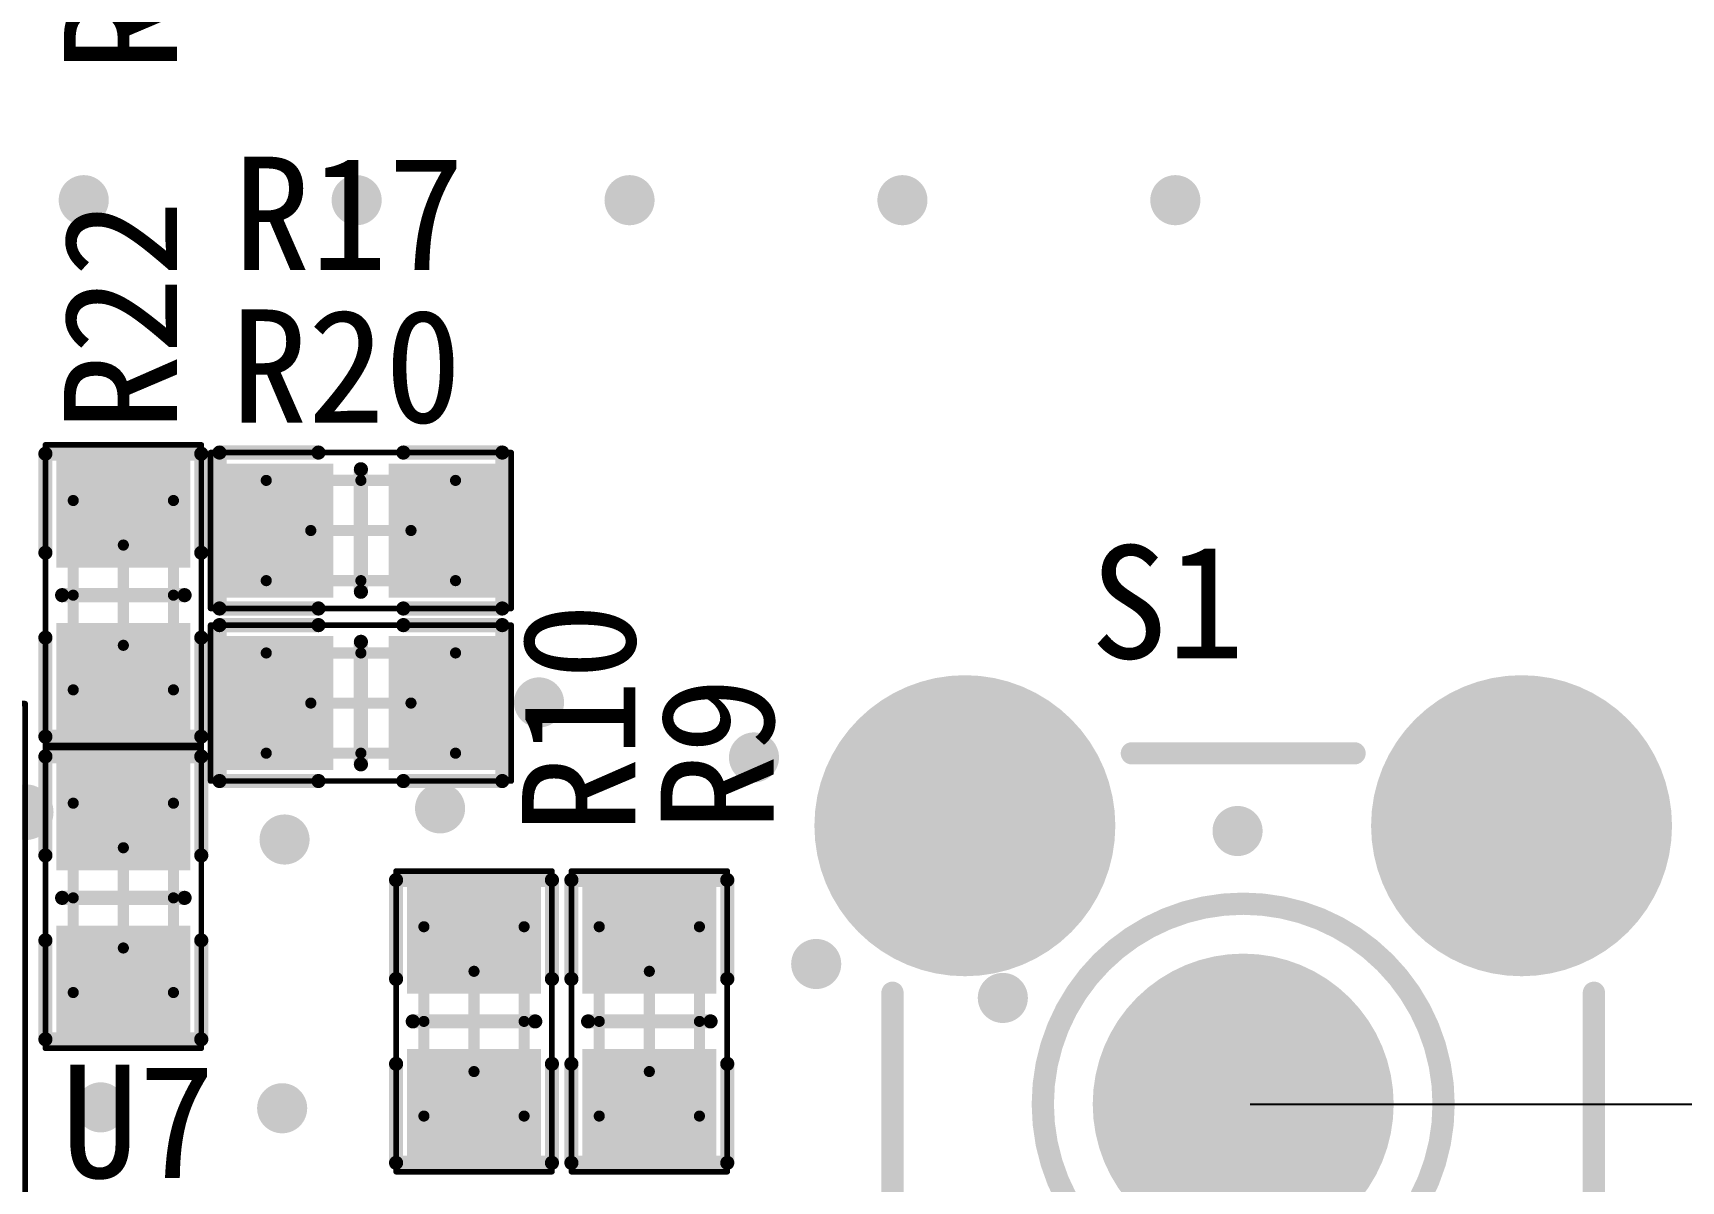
# Model space of a CAD drawing. Extents: x 75 to 173, y 40 to 188.
# Drawn here: x 144.96 to 159.76, y 60.97 to 71.28 of the extents above; entities that cross this region are included whole.
import ezdxf

# ---------------------------------------------------------------- set-up
doc = ezdxf.new("R2010")
doc.units = 0
doc.header["$MEASUREMENT"] = 0
doc.layers.get('0').update_dxf_attribs({"linetype": 'CONTINUOUS'})
doc.layers.get('Defpoints').update_dxf_attribs({"linetype": 'CONTINUOUS'})
for name, color, linetype in [('BOTTOMSOLDER', 6, 'CONTINUOUS'), ('DRILLDRAWING', 1, 'CONTINUOUS'), ('MECHANICAL13', 56, 'CONTINUOUS'), ('MECHANICAL15', 56, 'CONTINUOUS'), ('MULTILAYER', 9, 'CONTINUOUS'), ('TOPOVERLAY', 2, 'CONTINUOUS'), ('TOPPASTE', 8, 'CONTINUOUS'), ('TOPSOLDER', 216, 'CONTINUOUS')]:
    doc.layers.add(name, color=color, linetype=linetype)
doc.dimstyles.get("Standard").update_dxf_attribs({"dimtxt": 0.18, "dimasz": 0.18, "dimexe": 0.18, "dimexo": 0.0625, "dimgap": 0.09, "dimtad": 0, "dimtih": 1, "dimtoh": 1, "dimdec": 4, "dimzin": 0, "dimdsep": 46, "dimtxsty": 'STANDARD', "dimcen": 0.09, "dimadec": 0, "dimazin": 0, "dimtfac": 1, "dimtdec": 4, "dimtofl": 0, "dimtmove": 0, "dimatfit": 0, "dimfxl": 1, "dimtolj": 1, "dimtzin": 0, "dimarcsym": 0})

# ---------------------------------------------------------------- blocks, each defined once
blk = doc.blocks.new('R0603_26')
at = {"layer": 'MECHANICAL13', "const_width": 0.1}
for points in [[(-0.850001, 0.449999), (0.849998, 0.449999)], [(-0.850001, 0.449999), (-0.850001, -0.450002)], [(0.849998, 0.449999), (0.849998, -0.450002)], [(-0.850001, -0.450002), (0.849998, -0.450002)]]:
    blk.add_lwpolyline(points, dxfattribs=at)
at = {"layer": 'MECHANICAL13', "const_width": 0.05}
for points in [[(-0.875, 0.449999, 1), (-0.825002, 0.449999, 1)], [(-0.875, 0.449999, 1), (-0.825002, 0.449999, 1)], [(0.825, 0.449999, 1), (0.874997, 0.449999, 1)], [(0.825, 0.449999, 1), (0.874997, 0.449999, 1)], [(-0.875, -0.450002, 1), (-0.825002, -0.450002, 1)], [(-0.875, -0.450002, 1), (-0.825002, -0.450002, 1)], [(0.825, -0.450002, 1), (0.874997, -0.450002, 1)], [(0.825, -0.450002, 1), (0.874997, -0.450002, 1)]]:
    blk.add_lwpolyline(points, format="xyb", close=True, dxfattribs=at)
at = {"layer": 'MECHANICAL15'}
for points, const_width in [([(-1.35, 0.700001), (-1.35, -0.700001)], 0.05), ([(-1.35, 0.700001), (1.35, 0.700001)], 0.05), ([(1.35, 0.700001), (1.35, -0.700001)], 0.05), ([(0, 0.449999), (0, -0.450002)], 0.1), ([(-0.450002, 0), (0.449999, 0)], 0.1), ([(-1.35, -0.700001), (1.35, -0.700001)], 0.05)]:
    blk.add_lwpolyline(points, dxfattribs=dict(at, const_width=const_width))
for points, const_width in [([(-1.362499, 0.700001, 1), (-1.3375, 0.700001, 1)], 0.024999), ([(-1.362499, 0.700001, 1), (-1.3375, 0.700001, 1)], 0.024999), ([(1.3375, 0.700001, 1), (1.362499, 0.700001, 1)], 0.024999), ([(1.3375, 0.700001, 1), (1.362499, 0.700001, 1)], 0.024999), ([(-0.024999, 0.449999, 1), (0.024999, 0.449999, 1)], 0.05), ([(-0.475, 0, 1), (-0.425003, 0, 1)], 0.05), ([(0.425, 0, 1), (0.474998, 0, 1)], 0.05), ([(-0.024999, -0.450002, 1), (0.024999, -0.450002, 1)], 0.05), ([(-1.362499, -0.700001, 1), (-1.3375, -0.700001, 1)], 0.024999), ([(-1.362499, -0.700001, 1), (-1.3375, -0.700001, 1)], 0.024999), ([(1.3375, -0.700001, 1), (1.362499, -0.700001, 1)], 0.024999), ([(1.3375, -0.700001, 1), (1.362499, -0.700001, 1)], 0.024999)]:
    blk.add_lwpolyline(points, format="xyb", close=True, dxfattribs=dict(at, const_width=const_width))
at = {"layer": 'TOPOVERLAY', "const_width": 0.127}
for points in [[(-1.27, 0.700001), (-0.381, 0.700001)], [(-1.27, 0.700001), (-1.27, -0.700001)], [(0.381, 0.700001), (1.27, 0.700001)], [(1.27, 0.700001), (1.27, -0.700001)], [(0, 0.549999), (0, -0.549999)], [(-1.27, -0.700001), (-0.381, -0.700001)], [(0.381, -0.700001), (1.27, -0.700001)]]:
    blk.add_lwpolyline(points, dxfattribs=at)
at = {"layer": 'TOPOVERLAY', "const_width": 0.0635}
for points in [[(-1.30175, 0.700001, 1), (-1.23825, 0.700001, 1)], [(-1.30175, 0.700001, 1), (-1.23825, 0.700001, 1)], [(-0.41275, 0.700001, 1), (-0.34925, 0.700001, 1)], [(0.34925, 0.700001, 1), (0.41275, 0.700001, 1)], [(1.23825, 0.700001, 1), (1.30175, 0.700001, 1)], [(1.23825, 0.700001, 1), (1.30175, 0.700001, 1)], [(-0.03175, 0.549999, 1), (0.03175, 0.549999, 1)], [(-0.03175, -0.549999, 1), (0.03175, -0.549999, 1)], [(-1.30175, -0.700001, 1), (-1.23825, -0.700001, 1)], [(-1.30175, -0.700001, 1), (-1.23825, -0.700001, 1)], [(-0.41275, -0.700001, 1), (-0.34925, -0.700001, 1)], [(0.34925, -0.700001, 1), (0.41275, -0.700001, 1)], [(1.23825, -0.700001, 1), (1.30175, -0.700001, 1)], [(1.23825, -0.700001, 1), (1.30175, -0.700001, 1)]]:
    blk.add_lwpolyline(points, format="xyb", close=True, dxfattribs=at)
at = {"layer": 'TOPPASTE'}
for points in [[(-0.350002, -0.499999), (-0.350002, 0.499999), (-1.15, -0.499999), (-1.15, 0.499999)], [(1.149998, -0.499999), (1.149998, 0.499999), (0.349999, -0.499999), (0.349999, 0.499999)]]:
    blk.add_solid(points, dxfattribs=at)
at = {"layer": 'TOPSOLDER'}
for points in [[(-0.248402, -0.601599), (-0.248402, 0.601599), (-1.2516, -0.601599), (-1.2516, 0.601599)], [(1.251598, -0.601599), (1.251598, 0.601599), (0.248399, -0.601599), (0.248399, 0.601599)]]:
    blk.add_solid(points, dxfattribs=at)
blk = doc.blocks.new('R0603_27')
at = {"layer": 'MECHANICAL13', "const_width": 0.1}
for points in [[(0.849998, 0.449999), (-0.850001, 0.449999)], [(-0.850001, -0.450002), (-0.850001, 0.449999)], [(0.849998, -0.450002), (0.849998, 0.449999)], [(0.849998, -0.450002), (-0.850001, -0.450002)]]:
    blk.add_lwpolyline(points, dxfattribs=at)
at = {"layer": 'MECHANICAL13', "const_width": 0.05}
for points in [[(-0.875, 0.449999, 1), (-0.825002, 0.449999, 1)], [(-0.875, 0.449999, 1), (-0.825002, 0.449999, 1)], [(0.825, 0.449999, 1), (0.874997, 0.449999, 1)], [(0.825, 0.449999, 1), (0.874997, 0.449999, 1)], [(-0.875, -0.450002, 1), (-0.825002, -0.450002, 1)], [(-0.875, -0.450002, 1), (-0.825002, -0.450002, 1)], [(0.825, -0.450002, 1), (0.874997, -0.450002, 1)], [(0.825, -0.450002, 1), (0.874997, -0.450002, 1)]]:
    blk.add_lwpolyline(points, format="xyb", close=True, dxfattribs=at)
at = {"layer": 'MECHANICAL15'}
for points, const_width in [([(-1.35, -0.700001), (-1.35, 0.700001)], 0.05), ([(1.35, 0.700001), (-1.35, 0.700001)], 0.05), ([(1.35, -0.700001), (1.35, 0.700001)], 0.05), ([(0, -0.450002), (0, 0.449999)], 0.1), ([(0.449999, 0), (-0.450002, 0)], 0.1), ([(1.35, -0.700001), (-1.35, -0.700001)], 0.05)]:
    blk.add_lwpolyline(points, dxfattribs=dict(at, const_width=const_width))
for points, const_width in [([(-1.362499, 0.700001, 1), (-1.3375, 0.700001, 1)], 0.024999), ([(-1.362499, 0.700001, 1), (-1.3375, 0.700001, 1)], 0.024999), ([(1.3375, 0.700001, 1), (1.362499, 0.700001, 1)], 0.024999), ([(1.3375, 0.700001, 1), (1.362499, 0.700001, 1)], 0.024999), ([(-0.024999, 0.449999, 1), (0.024999, 0.449999, 1)], 0.05), ([(-0.475, 0, 1), (-0.425003, 0, 1)], 0.05), ([(0.425, 0, 1), (0.474998, 0, 1)], 0.05), ([(-0.024999, -0.450002, 1), (0.024999, -0.450002, 1)], 0.05), ([(-1.362499, -0.700001, 1), (-1.3375, -0.700001, 1)], 0.024999), ([(-1.362499, -0.700001, 1), (-1.3375, -0.700001, 1)], 0.024999), ([(1.3375, -0.700001, 1), (1.362499, -0.700001, 1)], 0.024999), ([(1.3375, -0.700001, 1), (1.362499, -0.700001, 1)], 0.024999)]:
    blk.add_lwpolyline(points, format="xyb", close=True, dxfattribs=dict(at, const_width=const_width))
at = {"layer": 'TOPOVERLAY', "const_width": 0.127}
for points in [[(-0.381, 0.700001), (-1.27, 0.700001)], [(-1.27, -0.700001), (-1.27, 0.700001)], [(1.27, 0.700001), (0.381, 0.700001)], [(1.27, -0.700001), (1.27, 0.700001)], [(0, -0.549999), (0, 0.549999)], [(-0.381, -0.700001), (-1.27, -0.700001)], [(1.27, -0.700001), (0.381, -0.700001)]]:
    blk.add_lwpolyline(points, dxfattribs=at)
at = {"layer": 'TOPOVERLAY', "const_width": 0.0635}
for points in [[(-1.30175, 0.700001, 1), (-1.23825, 0.700001, 1)], [(-1.30175, 0.700001, 1), (-1.23825, 0.700001, 1)], [(-0.41275, 0.700001, 1), (-0.34925, 0.700001, 1)], [(0.34925, 0.700001, 1), (0.41275, 0.700001, 1)], [(1.23825, 0.700001, 1), (1.30175, 0.700001, 1)], [(1.23825, 0.700001, 1), (1.30175, 0.700001, 1)], [(-0.03175, 0.549999, 1), (0.03175, 0.549999, 1)], [(-0.03175, -0.549999, 1), (0.03175, -0.549999, 1)], [(-1.30175, -0.700001, 1), (-1.23825, -0.700001, 1)], [(-1.30175, -0.700001, 1), (-1.23825, -0.700001, 1)], [(-0.41275, -0.700001, 1), (-0.34925, -0.700001, 1)], [(0.34925, -0.700001, 1), (0.41275, -0.700001, 1)], [(1.23825, -0.700001, 1), (1.30175, -0.700001, 1)], [(1.23825, -0.700001, 1), (1.30175, -0.700001, 1)]]:
    blk.add_lwpolyline(points, format="xyb", close=True, dxfattribs=at)
at = {"layer": 'TOPPASTE'}
for points in [[(-0.350002, -0.499999), (-0.350002, 0.499999), (-1.15, -0.499999), (-1.15, 0.499999)], [(1.149998, -0.499999), (1.149998, 0.499999), (0.349999, -0.499999), (0.349999, 0.499999)]]:
    blk.add_solid(points, dxfattribs=at)
at = {"layer": 'TOPSOLDER'}
for points in [[(-0.248402, -0.601599), (-0.248402, 0.601599), (-1.2516, -0.601599), (-1.2516, 0.601599)], [(1.251598, -0.601599), (1.251598, 0.601599), (0.248399, -0.601599), (0.248399, 0.601599)]]:
    blk.add_solid(points, dxfattribs=at)
blk = doc.blocks.new('SOP_8PIN_40')
at = {"layer": 'MECHANICAL13', "const_width": 0.1}
for points in [[(-2.000001, -2.5), (-2.000001, 2.5)], [(1.999999, 2.5), (-2.000001, 2.5)], [(1.999999, -2.5), (1.999999, 2.5)], [(1.999999, -2.5), (-2.000001, -2.5)]]:
    blk.add_lwpolyline(points, dxfattribs=at)
at = {"layer": 'MECHANICAL13'}
for points, const_width in [([(-2.025, 2.5, 1), (-1.975002, 2.5, 1)], 0.05), ([(-2.025, 2.5, 1), (-1.975002, 2.5, 1)], 0.05), ([(1.975, 2.5, 1), (2.024997, 2.5, 1)], 0.05), ([(1.975, 2.5, 1), (2.024997, 2.5, 1)], 0.05), ([(-0.600001, 1.599999, 1), (-1.599999, 1.599999, 1)], 0.1), ([(-1.624998, 1.599999, 1), (-1.575001, 1.599999, 1)], 0.05), ([(-0.625, 1.599999, 1), (-0.575003, 1.599999, 1)], 0.05), ([(-2.025, -2.5, 1), (-1.975002, -2.5, 1)], 0.05), ([(-2.025, -2.5, 1), (-1.975002, -2.5, 1)], 0.05), ([(1.975, -2.5, 1), (2.024997, -2.5, 1)], 0.05), ([(1.975, -2.5, 1), (2.024997, -2.5, 1)], 0.05)]:
    blk.add_lwpolyline(points, format="xyb", close=True, dxfattribs=dict(at, const_width=const_width))
at = {"layer": 'MECHANICAL15'}
for points, const_width in [([(-3.7, -2.75), (-3.7, 2.75)], 0.05), ([(3.7, 2.75), (-3.7, 2.75)], 0.05), ([(3.7, -2.75), (3.7, 2.75)], 0.05), ([(0, -0.499999), (0, 0.499999)], 0.1), ([(0.499999, 0), (-0.500002, 0)], 0.1), ([(3.7, -2.75), (-3.7, -2.75)], 0.05)]:
    blk.add_lwpolyline(points, dxfattribs=dict(at, const_width=const_width))
for points, const_width in [([(-3.7125, 2.75, 1), (-3.687501, 2.75, 1)], 0.024999), ([(-3.7125, 2.75, 1), (-3.687501, 2.75, 1)], 0.024999), ([(3.687501, 2.75, 1), (3.7125, 2.75, 1)], 0.024999), ([(3.687501, 2.75, 1), (3.7125, 2.75, 1)], 0.024999), ([(-0.024999, 0.499999, 1), (0.024999, 0.499999, 1)], 0.05), ([(-0.525, 0, 1), (-0.475003, 0, 1)], 0.05), ([(0.475, 0, 1), (0.524998, 0, 1)], 0.05), ([(-0.024999, -0.499999, 1), (0.024999, -0.499999, 1)], 0.05), ([(-3.7125, -2.75, 1), (-3.687501, -2.75, 1)], 0.024999), ([(-3.7125, -2.75, 1), (-3.687501, -2.75, 1)], 0.024999), ([(3.687501, -2.75, 1), (3.7125, -2.75, 1)], 0.024999), ([(3.687501, -2.75, 1), (3.7125, -2.75, 1)], 0.024999)]:
    blk.add_lwpolyline(points, format="xyb", close=True, dxfattribs=dict(at, const_width=const_width))
at = {"layer": 'TOPOVERLAY'}
for points, const_width in [([(-2.599997, 2.755001, 1), (-2.849999, 2.755001, 1)], 0.249999), ([(-2.912499, 2.755001, 1), (-2.7875, 2.755001, 1)], 0.124998), ([(-2.662497, 2.755001, 1), (-2.537498, 2.755001, 1)], 0.124998), ([(-1.650002, 2.5, 1), (-1.550002, 2.5, 1)], 0.1), ([(-1.650002, 2.5, 1), (-1.550002, 2.5, 1)], 0.1), ([(1.549999, 2.5, 1), (1.649999, 2.5, 1)], 0.1), ([(1.549999, 2.5, 1), (1.649999, 2.5, 1)], 0.1), ([(-0.300002, 1.5, 1), (-0.900001, 1.5, 1)], 0.599999), ([(-1.05, 1.5, 1), (-0.750001, 1.5, 1)], 0.299999), ([(-0.450002, 1.5, 1), (-0.150002, 1.5, 1)], 0.299999), ([(-1.650002, -2.5, 1), (-1.550002, -2.5, 1)], 0.1), ([(-1.650002, -2.5, 1), (-1.550002, -2.5, 1)], 0.1), ([(1.549999, -2.5, 1), (1.649999, -2.5, 1)], 0.1), ([(1.549999, -2.5, 1), (1.649999, -2.5, 1)], 0.1)]:
    blk.add_lwpolyline(points, format="xyb", close=True, dxfattribs=dict(at, const_width=const_width))
at = {"layer": 'TOPOVERLAY', "const_width": 0.2}
for points in [[(-1.600002, -2.5), (-1.600002, 2.5)], [(1.599999, 2.5), (-1.600002, 2.5)], [(1.599999, -2.5), (1.599999, 2.5)], [(1.599999, -2.5), (-1.600002, -2.5)]]:
    blk.add_lwpolyline(points, dxfattribs=at)
blk = doc.blocks.new('____44')
at = {"layer": 'BOTTOMSOLDER', "const_width": 1.3516}
for points in [[(-3.1758, 2.5, 1), (-1.8242, 2.5, 1)], [(1.8242, 2.5, 1), (3.1758, 2.5, 1)], [(-0.6758, 0, 1), (0.6758, 0, 1)], [(-3.1758, -2.5, 1), (-1.8242, -2.5, 1)], [(1.8242, -2.5, 1), (3.1758, -2.5, 1)]]:
    blk.add_lwpolyline(points, format="xyb", close=True, dxfattribs=at)
at = {"layer": 'DRILLDRAWING', "const_width": 0.749999}
for points in [[(-2.875001, 2.5, 1), (-2.125, 2.5, 1)], [(2.125, 2.5, 1), (2.875001, 2.5, 1)], [(-0.375001, 0, 1), (0.375001, 0, 1)], [(-2.875001, -2.5, 1), (-2.125, -2.5, 1)], [(2.125, -2.5, 1), (2.875001, -2.5, 1)]]:
    blk.add_lwpolyline(points, format="xyb", close=True, dxfattribs=at)
at = {"layer": 'MULTILAYER', "const_width": 1.25}
for points in [[(-3.125, 2.5, 1), (-1.875, 2.5, 1)], [(1.875, 2.5, 1), (3.125, 2.5, 1)], [(-0.625, 0, 1), (0.625, 0, 1)], [(-3.125, -2.5, 1), (-1.875, -2.5, 1)], [(1.875, -2.5, 1), (3.125, -2.5, 1)]]:
    blk.add_lwpolyline(points, format="xyb", close=True, dxfattribs=at)
at = {"layer": 'TOPOVERLAY', "const_width": 0.2}
for points in [[(1.000001, 3.149999), (-1.000001, 3.149999)], [(-3.149999, 1.000001), (-3.149999, -1.000001)], [(3.149999, 1.000001), (3.149999, -1.000001)], [(1.000001, -3.149999), (-1.000001, -3.149999)]]:
    blk.add_lwpolyline(points, dxfattribs=at)
at = {"layer": 'TOPOVERLAY'}
for points, const_width in [([(-1.05, 3.149999, 1), (-0.950001, 3.149999, 1)], 0.1), ([(0.950001, 3.149999, 1), (1.05, 3.149999, 1)], 0.1), ([(1.799999, 0, 1), (-1.799999, 0, 1)], 0.2), ([(-3.199999, 1.000001, 1), (-3.099999, 1.000001, 1)], 0.1), ([(3.099999, 1.000001, 1), (3.199999, 1.000001, 1)], 0.1), ([(-1.849999, 0, 1), (-1.749999, 0, 1)], 0.1), ([(1.749999, 0, 1), (1.849999, 0, 1)], 0.1), ([(-3.199999, -1.000001, 1), (-3.099999, -1.000001, 1)], 0.1), ([(3.099999, -1.000001, 1), (3.199999, -1.000001, 1)], 0.1), ([(-1.05, -3.149999, 1), (-0.950001, -3.149999, 1)], 0.1), ([(0.950001, -3.149999, 1), (1.05, -3.149999, 1)], 0.1)]:
    blk.add_lwpolyline(points, format="xyb", close=True, dxfattribs=dict(at, const_width=const_width))
at = {"layer": 'TOPSOLDER', "const_width": 1.3516}
for points in [[(-3.1758, 2.5, 1), (-1.8242, 2.5, 1)], [(1.8242, 2.5, 1), (3.1758, 2.5, 1)], [(-0.6758, 0, 1), (0.6758, 0, 1)], [(-3.1758, -2.5, 1), (-1.8242, -2.5, 1)], [(1.8242, -2.5, 1), (3.1758, -2.5, 1)]]:
    blk.add_lwpolyline(points, format="xyb", close=True, dxfattribs=at)
blk = doc.blocks.new('R0603_58')
at = {"layer": 'MECHANICAL13', "const_width": 0.1}
for points in [[(-0.850001, 0.449999), (-0.850001, -0.450002)], [(-0.850001, 0.449999), (0.849998, 0.449999)], [(0.849998, 0.449999), (0.849998, -0.450002)], [(-0.850001, -0.450002), (0.849998, -0.450002)]]:
    blk.add_lwpolyline(points, dxfattribs=at)
at = {"layer": 'MECHANICAL13', "const_width": 0.05}
for points in [[(-0.875, 0.449999, 1), (-0.825002, 0.449999, 1)], [(-0.875, 0.449999, 1), (-0.825002, 0.449999, 1)], [(0.825, 0.449999, 1), (0.874997, 0.449999, 1)], [(0.825, 0.449999, 1), (0.874997, 0.449999, 1)], [(-0.875, -0.450002, 1), (-0.825002, -0.450002, 1)], [(-0.875, -0.450002, 1), (-0.825002, -0.450002, 1)], [(0.825, -0.450002, 1), (0.874997, -0.450002, 1)], [(0.825, -0.450002, 1), (0.874997, -0.450002, 1)]]:
    blk.add_lwpolyline(points, format="xyb", close=True, dxfattribs=at)
at = {"layer": 'MECHANICAL15'}
for points, const_width in [([(-1.35, 0.700001), (1.35, 0.700001)], 0.05), ([(-1.35, 0.700001), (-1.35, -0.700001)], 0.05), ([(1.35, 0.700001), (1.35, -0.700001)], 0.05), ([(0, 0.449999), (0, -0.450002)], 0.1), ([(-0.450002, 0), (0.449999, 0)], 0.1), ([(-1.35, -0.700001), (1.35, -0.700001)], 0.05)]:
    blk.add_lwpolyline(points, dxfattribs=dict(at, const_width=const_width))
for points, const_width in [([(-1.362499, 0.700001, 1), (-1.3375, 0.700001, 1)], 0.024999), ([(-1.362499, 0.700001, 1), (-1.3375, 0.700001, 1)], 0.024999), ([(1.3375, 0.700001, 1), (1.362499, 0.700001, 1)], 0.024999), ([(1.3375, 0.700001, 1), (1.362499, 0.700001, 1)], 0.024999), ([(-0.024999, 0.449999, 1), (0.024999, 0.449999, 1)], 0.05), ([(-0.475, 0, 1), (-0.425003, 0, 1)], 0.05), ([(0.425, 0, 1), (0.474998, 0, 1)], 0.05), ([(-0.024999, -0.450002, 1), (0.024999, -0.450002, 1)], 0.05), ([(-1.362499, -0.700001, 1), (-1.3375, -0.700001, 1)], 0.024999), ([(-1.362499, -0.700001, 1), (-1.3375, -0.700001, 1)], 0.024999), ([(1.3375, -0.700001, 1), (1.362499, -0.700001, 1)], 0.024999), ([(1.3375, -0.700001, 1), (1.362499, -0.700001, 1)], 0.024999)]:
    blk.add_lwpolyline(points, format="xyb", close=True, dxfattribs=dict(at, const_width=const_width))
at = {"layer": 'TOPOVERLAY', "const_width": 0.127}
for points in [[(-1.27, 0.700001), (-1.27, -0.700001)], [(-1.27, 0.700001), (-0.381, 0.700001)], [(0.381, 0.700001), (1.27, 0.700001)], [(1.27, 0.700001), (1.27, -0.700001)], [(0, 0.549999), (0, -0.549999)], [(-1.27, -0.700001), (-0.381, -0.700001)], [(0.381, -0.700001), (1.27, -0.700001)]]:
    blk.add_lwpolyline(points, dxfattribs=at)
at = {"layer": 'TOPOVERLAY', "const_width": 0.0635}
for points in [[(-1.30175, 0.700001, 1), (-1.23825, 0.700001, 1)], [(-1.30175, 0.700001, 1), (-1.23825, 0.700001, 1)], [(-0.41275, 0.700001, 1), (-0.34925, 0.700001, 1)], [(0.34925, 0.700001, 1), (0.41275, 0.700001, 1)], [(1.23825, 0.700001, 1), (1.30175, 0.700001, 1)], [(1.23825, 0.700001, 1), (1.30175, 0.700001, 1)], [(-0.03175, 0.549999, 1), (0.03175, 0.549999, 1)], [(-0.03175, -0.549999, 1), (0.03175, -0.549999, 1)], [(-1.30175, -0.700001, 1), (-1.23825, -0.700001, 1)], [(-1.30175, -0.700001, 1), (-1.23825, -0.700001, 1)], [(-0.41275, -0.700001, 1), (-0.34925, -0.700001, 1)], [(0.34925, -0.700001, 1), (0.41275, -0.700001, 1)], [(1.23825, -0.700001, 1), (1.30175, -0.700001, 1)], [(1.23825, -0.700001, 1), (1.30175, -0.700001, 1)]]:
    blk.add_lwpolyline(points, format="xyb", close=True, dxfattribs=at)
at = {"layer": 'TOPPASTE'}
for points in [[(-0.350002, -0.499999), (-0.350002, 0.499999), (-1.15, -0.499999), (-1.15, 0.499999)], [(1.149998, -0.499999), (1.149998, 0.499999), (0.349999, -0.499999), (0.349999, 0.499999)]]:
    blk.add_solid(points, dxfattribs=at)
at = {"layer": 'TOPSOLDER'}
for points in [[(-0.248402, -0.601599), (-0.248402, 0.601599), (-1.2516, -0.601599), (-1.2516, 0.601599)], [(1.251598, -0.601599), (1.251598, 0.601599), (0.248399, -0.601599), (0.248399, 0.601599)]]:
    blk.add_solid(points, dxfattribs=at)
blk = doc.blocks.new('R0603_59')
at = {"layer": 'MECHANICAL13', "const_width": 0.1}
for points in [[(-0.850001, 0.449999), (-0.850001, -0.450002)], [(-0.850001, 0.449999), (0.849998, 0.449999)], [(0.849998, 0.449999), (0.849998, -0.450002)], [(-0.850001, -0.450002), (0.849998, -0.450002)]]:
    blk.add_lwpolyline(points, dxfattribs=at)
at = {"layer": 'MECHANICAL13', "const_width": 0.05}
for points in [[(-0.875, 0.449999, 1), (-0.825002, 0.449999, 1)], [(-0.875, 0.449999, 1), (-0.825002, 0.449999, 1)], [(0.825, 0.449999, 1), (0.874997, 0.449999, 1)], [(0.825, 0.449999, 1), (0.874997, 0.449999, 1)], [(-0.875, -0.450002, 1), (-0.825002, -0.450002, 1)], [(-0.875, -0.450002, 1), (-0.825002, -0.450002, 1)], [(0.825, -0.450002, 1), (0.874997, -0.450002, 1)], [(0.825, -0.450002, 1), (0.874997, -0.450002, 1)]]:
    blk.add_lwpolyline(points, format="xyb", close=True, dxfattribs=at)
at = {"layer": 'MECHANICAL15'}
for points, const_width in [([(-1.35, 0.700001), (1.35, 0.700001)], 0.05), ([(-1.35, 0.700001), (-1.35, -0.700001)], 0.05), ([(1.35, 0.700001), (1.35, -0.700001)], 0.05), ([(0, 0.449999), (0, -0.450002)], 0.1), ([(-0.450002, 0), (0.449999, 0)], 0.1), ([(-1.35, -0.700001), (1.35, -0.700001)], 0.05)]:
    blk.add_lwpolyline(points, dxfattribs=dict(at, const_width=const_width))
for points, const_width in [([(-1.362499, 0.700001, 1), (-1.3375, 0.700001, 1)], 0.024999), ([(-1.362499, 0.700001, 1), (-1.3375, 0.700001, 1)], 0.024999), ([(1.3375, 0.700001, 1), (1.362499, 0.700001, 1)], 0.024999), ([(1.3375, 0.700001, 1), (1.362499, 0.700001, 1)], 0.024999), ([(-0.024999, 0.449999, 1), (0.024999, 0.449999, 1)], 0.05), ([(-0.475, 0, 1), (-0.425003, 0, 1)], 0.05), ([(0.425, 0, 1), (0.474998, 0, 1)], 0.05), ([(-0.024999, -0.450002, 1), (0.024999, -0.450002, 1)], 0.05), ([(-1.362499, -0.700001, 1), (-1.3375, -0.700001, 1)], 0.024999), ([(-1.362499, -0.700001, 1), (-1.3375, -0.700001, 1)], 0.024999), ([(1.3375, -0.700001, 1), (1.362499, -0.700001, 1)], 0.024999), ([(1.3375, -0.700001, 1), (1.362499, -0.700001, 1)], 0.024999)]:
    blk.add_lwpolyline(points, format="xyb", close=True, dxfattribs=dict(at, const_width=const_width))
at = {"layer": 'TOPOVERLAY', "const_width": 0.127}
for points in [[(-1.27, 0.700001), (-1.27, -0.700001)], [(-1.27, 0.700001), (-0.381, 0.700001)], [(0.381, 0.700001), (1.27, 0.700001)], [(1.27, 0.700001), (1.27, -0.700001)], [(0, 0.549999), (0, -0.549999)], [(-1.27, -0.700001), (-0.381, -0.700001)], [(0.381, -0.700001), (1.27, -0.700001)]]:
    blk.add_lwpolyline(points, dxfattribs=at)
at = {"layer": 'TOPOVERLAY', "const_width": 0.0635}
for points in [[(-1.30175, 0.700001, 1), (-1.23825, 0.700001, 1)], [(-1.30175, 0.700001, 1), (-1.23825, 0.700001, 1)], [(-0.41275, 0.700001, 1), (-0.34925, 0.700001, 1)], [(0.34925, 0.700001, 1), (0.41275, 0.700001, 1)], [(1.23825, 0.700001, 1), (1.30175, 0.700001, 1)], [(1.23825, 0.700001, 1), (1.30175, 0.700001, 1)], [(-0.03175, 0.549999, 1), (0.03175, 0.549999, 1)], [(-0.03175, -0.549999, 1), (0.03175, -0.549999, 1)], [(-1.30175, -0.700001, 1), (-1.23825, -0.700001, 1)], [(-1.30175, -0.700001, 1), (-1.23825, -0.700001, 1)], [(-0.41275, -0.700001, 1), (-0.34925, -0.700001, 1)], [(0.34925, -0.700001, 1), (0.41275, -0.700001, 1)], [(1.23825, -0.700001, 1), (1.30175, -0.700001, 1)], [(1.23825, -0.700001, 1), (1.30175, -0.700001, 1)]]:
    blk.add_lwpolyline(points, format="xyb", close=True, dxfattribs=at)
at = {"layer": 'TOPPASTE'}
for points in [[(-0.350002, -0.499999), (-0.350002, 0.499999), (-1.15, -0.499999), (-1.15, 0.499999)], [(1.149998, -0.499999), (1.149998, 0.499999), (0.349999, -0.499999), (0.349999, 0.499999)]]:
    blk.add_solid(points, dxfattribs=at)
at = {"layer": 'TOPSOLDER'}
for points in [[(-0.248402, -0.601599), (-0.248402, 0.601599), (-1.2516, -0.601599), (-1.2516, 0.601599)], [(1.251598, -0.601599), (1.251598, 0.601599), (0.248399, -0.601599), (0.248399, 0.601599)]]:
    blk.add_solid(points, dxfattribs=at)
blk = doc.blocks.new('R0603_60')
at = {"layer": 'MECHANICAL13', "const_width": 0.1}
for points in [[(-0.850001, 0.449999), (-0.850001, -0.450002)], [(0.849998, 0.449999), (-0.850001, 0.449999)], [(0.849998, 0.449999), (0.849998, -0.450002)], [(0.849998, -0.450002), (-0.850001, -0.450002)]]:
    blk.add_lwpolyline(points, dxfattribs=at)
at = {"layer": 'MECHANICAL13', "const_width": 0.05}
for points in [[(-0.875, 0.449999, 1), (-0.825002, 0.449999, 1)], [(-0.875, 0.449999, 1), (-0.825002, 0.449999, 1)], [(0.825, 0.449999, 1), (0.874997, 0.449999, 1)], [(0.825, 0.449999, 1), (0.874997, 0.449999, 1)], [(-0.875, -0.450002, 1), (-0.825002, -0.450002, 1)], [(-0.875, -0.450002, 1), (-0.825002, -0.450002, 1)], [(0.825, -0.450002, 1), (0.874997, -0.450002, 1)], [(0.825, -0.450002, 1), (0.874997, -0.450002, 1)]]:
    blk.add_lwpolyline(points, format="xyb", close=True, dxfattribs=at)
at = {"layer": 'MECHANICAL15'}
for points, const_width in [([(1.35, 0.700001), (-1.35, 0.700001)], 0.05), ([(-1.35, 0.700001), (-1.35, -0.700001)], 0.05), ([(1.35, 0.700001), (1.35, -0.700001)], 0.05), ([(0, 0.449999), (0, -0.450002)], 0.1), ([(0.449999, 0), (-0.450002, 0)], 0.1), ([(1.35, -0.700001), (-1.35, -0.700001)], 0.05)]:
    blk.add_lwpolyline(points, dxfattribs=dict(at, const_width=const_width))
for points, const_width in [([(-1.362499, 0.700001, 1), (-1.3375, 0.700001, 1)], 0.024999), ([(-1.362499, 0.700001, 1), (-1.3375, 0.700001, 1)], 0.024999), ([(1.3375, 0.700001, 1), (1.362499, 0.700001, 1)], 0.024999), ([(1.3375, 0.700001, 1), (1.362499, 0.700001, 1)], 0.024999), ([(-0.024999, 0.449999, 1), (0.024999, 0.449999, 1)], 0.05), ([(-0.475, 0, 1), (-0.425003, 0, 1)], 0.05), ([(0.425, 0, 1), (0.474998, 0, 1)], 0.05), ([(-0.024999, -0.450002, 1), (0.024999, -0.450002, 1)], 0.05), ([(-1.362499, -0.700001, 1), (-1.3375, -0.700001, 1)], 0.024999), ([(-1.362499, -0.700001, 1), (-1.3375, -0.700001, 1)], 0.024999), ([(1.3375, -0.700001, 1), (1.362499, -0.700001, 1)], 0.024999), ([(1.3375, -0.700001, 1), (1.362499, -0.700001, 1)], 0.024999)]:
    blk.add_lwpolyline(points, format="xyb", close=True, dxfattribs=dict(at, const_width=const_width))
at = {"layer": 'TOPOVERLAY', "const_width": 0.127}
for points in [[(-1.27, 0.700001), (-1.27, -0.700001)], [(-0.381, 0.700001), (-1.27, 0.700001)], [(1.27, 0.700001), (0.381, 0.700001)], [(1.27, 0.700001), (1.27, -0.700001)], [(0, 0.549999), (0, -0.549999)], [(-0.381, -0.700001), (-1.27, -0.700001)], [(1.27, -0.700001), (0.381, -0.700001)]]:
    blk.add_lwpolyline(points, dxfattribs=at)
at = {"layer": 'TOPOVERLAY', "const_width": 0.0635}
for points in [[(-1.30175, 0.700001, 1), (-1.23825, 0.700001, 1)], [(-1.30175, 0.700001, 1), (-1.23825, 0.700001, 1)], [(-0.41275, 0.700001, 1), (-0.34925, 0.700001, 1)], [(0.34925, 0.700001, 1), (0.41275, 0.700001, 1)], [(1.23825, 0.700001, 1), (1.30175, 0.700001, 1)], [(1.23825, 0.700001, 1), (1.30175, 0.700001, 1)], [(-0.03175, 0.549999, 1), (0.03175, 0.549999, 1)], [(-0.03175, -0.549999, 1), (0.03175, -0.549999, 1)], [(-1.30175, -0.700001, 1), (-1.23825, -0.700001, 1)], [(-1.30175, -0.700001, 1), (-1.23825, -0.700001, 1)], [(-0.41275, -0.700001, 1), (-0.34925, -0.700001, 1)], [(0.34925, -0.700001, 1), (0.41275, -0.700001, 1)], [(1.23825, -0.700001, 1), (1.30175, -0.700001, 1)], [(1.23825, -0.700001, 1), (1.30175, -0.700001, 1)]]:
    blk.add_lwpolyline(points, format="xyb", close=True, dxfattribs=at)
at = {"layer": 'TOPPASTE'}
for points in [[(-0.350002, -0.499999), (-0.350002, 0.499999), (-1.15, -0.499999), (-1.15, 0.499999)], [(1.149998, -0.499999), (1.149998, 0.499999), (0.349999, -0.499999), (0.349999, 0.499999)]]:
    blk.add_solid(points, dxfattribs=at)
at = {"layer": 'TOPSOLDER'}
for points in [[(-0.248402, -0.601599), (-0.248402, 0.601599), (-1.2516, -0.601599), (-1.2516, 0.601599)], [(1.251598, -0.601599), (1.251598, 0.601599), (0.248399, -0.601599), (0.248399, 0.601599)]]:
    blk.add_solid(points, dxfattribs=at)
blk = doc.blocks.new('R0603_61')
at = {"layer": 'MECHANICAL13', "const_width": 0.1}
for points in [[(0.849998, 0.449999), (-0.850001, 0.449999)], [(-0.850001, 0.449999), (-0.850001, -0.450002)], [(0.849998, 0.449999), (0.849998, -0.450002)], [(0.849998, -0.450002), (-0.850001, -0.450002)]]:
    blk.add_lwpolyline(points, dxfattribs=at)
at = {"layer": 'MECHANICAL13', "const_width": 0.05}
for points in [[(-0.875, 0.449999, 1), (-0.825002, 0.449999, 1)], [(-0.875, 0.449999, 1), (-0.825002, 0.449999, 1)], [(0.825, 0.449999, 1), (0.874997, 0.449999, 1)], [(0.825, 0.449999, 1), (0.874997, 0.449999, 1)], [(-0.875, -0.450002, 1), (-0.825002, -0.450002, 1)], [(-0.875, -0.450002, 1), (-0.825002, -0.450002, 1)], [(0.825, -0.450002, 1), (0.874997, -0.450002, 1)], [(0.825, -0.450002, 1), (0.874997, -0.450002, 1)]]:
    blk.add_lwpolyline(points, format="xyb", close=True, dxfattribs=at)
at = {"layer": 'MECHANICAL15'}
for points, const_width in [([(-1.35, 0.700001), (-1.35, -0.700001)], 0.05), ([(1.35, 0.700001), (-1.35, 0.700001)], 0.05), ([(1.35, 0.700001), (1.35, -0.700001)], 0.05), ([(0, 0.449999), (0, -0.450002)], 0.1), ([(0.449999, 0), (-0.450002, 0)], 0.1), ([(1.35, -0.700001), (-1.35, -0.700001)], 0.05)]:
    blk.add_lwpolyline(points, dxfattribs=dict(at, const_width=const_width))
for points, const_width in [([(-1.362499, 0.700001, 1), (-1.3375, 0.700001, 1)], 0.024999), ([(-1.362499, 0.700001, 1), (-1.3375, 0.700001, 1)], 0.024999), ([(1.3375, 0.700001, 1), (1.362499, 0.700001, 1)], 0.024999), ([(1.3375, 0.700001, 1), (1.362499, 0.700001, 1)], 0.024999), ([(-0.024999, 0.449999, 1), (0.024999, 0.449999, 1)], 0.05), ([(-0.475, 0, 1), (-0.425003, 0, 1)], 0.05), ([(0.425, 0, 1), (0.474998, 0, 1)], 0.05), ([(-0.024999, -0.450002, 1), (0.024999, -0.450002, 1)], 0.05), ([(-1.362499, -0.700001, 1), (-1.3375, -0.700001, 1)], 0.024999), ([(-1.362499, -0.700001, 1), (-1.3375, -0.700001, 1)], 0.024999), ([(1.3375, -0.700001, 1), (1.362499, -0.700001, 1)], 0.024999), ([(1.3375, -0.700001, 1), (1.362499, -0.700001, 1)], 0.024999)]:
    blk.add_lwpolyline(points, format="xyb", close=True, dxfattribs=dict(at, const_width=const_width))
at = {"layer": 'TOPOVERLAY', "const_width": 0.127}
for points in [[(-0.381, 0.700001), (-1.27, 0.700001)], [(-1.27, 0.700001), (-1.27, -0.700001)], [(1.27, 0.700001), (0.381, 0.700001)], [(1.27, 0.700001), (1.27, -0.700001)], [(0, 0.549999), (0, -0.549999)], [(-0.381, -0.700001), (-1.27, -0.700001)], [(1.27, -0.700001), (0.381, -0.700001)]]:
    blk.add_lwpolyline(points, dxfattribs=at)
at = {"layer": 'TOPOVERLAY', "const_width": 0.0635}
for points in [[(-1.30175, 0.700001, 1), (-1.23825, 0.700001, 1)], [(-1.30175, 0.700001, 1), (-1.23825, 0.700001, 1)], [(-0.41275, 0.700001, 1), (-0.34925, 0.700001, 1)], [(0.34925, 0.700001, 1), (0.41275, 0.700001, 1)], [(1.23825, 0.700001, 1), (1.30175, 0.700001, 1)], [(1.23825, 0.700001, 1), (1.30175, 0.700001, 1)], [(-0.03175, 0.549999, 1), (0.03175, 0.549999, 1)], [(-0.03175, -0.549999, 1), (0.03175, -0.549999, 1)], [(-1.30175, -0.700001, 1), (-1.23825, -0.700001, 1)], [(-1.30175, -0.700001, 1), (-1.23825, -0.700001, 1)], [(-0.41275, -0.700001, 1), (-0.34925, -0.700001, 1)], [(0.34925, -0.700001, 1), (0.41275, -0.700001, 1)], [(1.23825, -0.700001, 1), (1.30175, -0.700001, 1)], [(1.23825, -0.700001, 1), (1.30175, -0.700001, 1)]]:
    blk.add_lwpolyline(points, format="xyb", close=True, dxfattribs=at)
at = {"layer": 'TOPPASTE'}
for points in [[(-0.350002, -0.499999), (-0.350002, 0.499999), (-1.15, -0.499999), (-1.15, 0.499999)], [(1.149998, -0.499999), (1.149998, 0.499999), (0.349999, -0.499999), (0.349999, 0.499999)]]:
    blk.add_solid(points, dxfattribs=at)
at = {"layer": 'TOPSOLDER'}
for points in [[(-0.248402, -0.601599), (-0.248402, 0.601599), (-1.2516, -0.601599), (-1.2516, 0.601599)], [(1.251598, -0.601599), (1.251598, 0.601599), (0.248399, -0.601599), (0.248399, 0.601599)]]:
    blk.add_solid(points, dxfattribs=at)
blk = doc.blocks.new('*D129')
at = {"color": 0, "linetype": 'Continuous', "lineweight": -2}
for p, q in [((155.894, 80.26), (167.242, 80.26)), ((167.062, 80.08), (167.062, 72.05)), ((167.062, 61.839), (167.062, 69.87)), ((155.894, 61.659), (167.242, 61.659))]:
    blk.add_line(p, q, dxfattribs=at)
at = {"color": 0, "linetype": 'Continuous'}
for points in [[(167.092, 80.08), (167.032, 80.08), (167.062, 80.26)], [(167.032, 61.839), (167.092, 61.839), (167.062, 61.659)]]:
    blk.add_solid(points, dxfattribs=at)
at = {"layer": 'Defpoints', "color": 0, "linetype": 'Continuous'}
for p in [(155.831, 80.26), (155.831, 61.659), (167.062, 61.659)]:
    blk.add_point(p, dxfattribs=at)
at = {"color": 0, "linetype": 'Continuous', "insert": (167.062, 70.96), "char_height": 2, "attachment_point": 5}
blk.add_mtext('\\A1;18.6012', dxfattribs=at)
blk = doc.blocks.new('*D131')
at = {"color": 0, "linetype": 'Continuous', "lineweight": -2}
for p, q in [((155.894, 61.659), (167.242, 61.659)), ((167.062, 61.479), (167.062, 55.746)), ((167.062, 47.832), (167.062, 53.566)), ((156.236, 47.652), (167.242, 47.652))]:
    blk.add_line(p, q, dxfattribs=at)
at = {"color": 0, "linetype": 'Continuous'}
for points in [[(167.092, 61.479), (167.032, 61.479), (167.062, 61.659)], [(167.032, 47.832), (167.092, 47.832), (167.062, 47.652)]]:
    blk.add_solid(points, dxfattribs=at)
at = {"layer": 'Defpoints', "color": 0, "linetype": 'Continuous'}
for p in [(155.831, 61.659), (156.173, 47.652), (167.062, 47.652)]:
    blk.add_point(p, dxfattribs=at)
at = {"color": 0, "linetype": 'Continuous', "insert": (167.062, 54.656), "char_height": 2, "attachment_point": 5}
blk.add_mtext('\\A1;14.0068', dxfattribs=at)

msp = doc.modelspace()

# ---------------------------------------------------------------- linework, layer by layer
at = {"layer": 'DRILLDRAWING', "const_width": 0.1}
for points in [[(145.36739, 69.7758, 1), (145.46739, 69.7758, 1)], [(147.81849, 69.7758, 1), (147.91849, 69.7758, 1)], [(150.26959, 69.7758, 1), (150.36959, 69.7758, 1)], [(152.72069, 69.7758, 1), (152.82069, 69.7758, 1)], [(155.17179, 69.7758, 1), (155.27179, 69.7758, 1)], [(149.45679, 65.26605, 1), (149.55679, 65.26605, 1)], [(151.38719, 64.772, 1), (151.48719, 64.772, 1)], [(148.56779, 64.3148, 1), (148.66779, 64.3148, 1)], [(147.17079, 64.0354, 1), (147.27079, 64.0354, 1)], [(155.73059, 64.1116, 1), (155.83059, 64.1116, 1)], [(151.94599, 62.9178, 1), (152.04599, 62.9178, 1)], [(153.62239, 62.613, 1), (153.72239, 62.613, 1)], [(145.51979, 61.63038, 1), (145.61979, 61.63038, 1)], [(147.14938, 61.6224, 1), (147.24938, 61.6224, 1)]]:
    msp.add_lwpolyline(points, format="xyb", close=True, dxfattribs=at)
at = {"layer": 'MULTILAYER', "const_width": 0.225}
for points in [[(145.30489, 69.7758, 1), (145.52989, 69.7758, 1)], [(147.75599, 69.7758, 1), (147.98099, 69.7758, 1)], [(150.20709, 69.7758, 1), (150.43209, 69.7758, 1)], [(152.65819, 69.7758, 1), (152.88319, 69.7758, 1)], [(155.10929, 69.7758, 1), (155.33429, 69.7758, 1)], [(149.39429, 65.26605, 1), (149.61929, 65.26605, 1)], [(151.32469, 64.772, 1), (151.54969, 64.772, 1)], [(148.50529, 64.3148, 1), (148.73029, 64.3148, 1)], [(147.10829, 64.0354, 1), (147.33329, 64.0354, 1)], [(155.66809, 64.1116, 1), (155.89309, 64.1116, 1)], [(151.88349, 62.9178, 1), (152.10849, 62.9178, 1)], [(153.55989, 62.613, 1), (153.78489, 62.613, 1)], [(145.45729, 61.63038, 1), (145.68229, 61.63038, 1)], [(147.08688, 61.6224, 1), (147.31188, 61.6224, 1)]]:
    msp.add_lwpolyline(points, format="xyb", close=True, dxfattribs=at)

# ---------------------------------------------------------------- block references
for name, p, rotation in [('R0603_59', (145.77299, 66.2292), 90), ('R0603_61', (147.90659, 66.80975), 180), ('R0603_60', (147.90659, 65.26035), 180), ('____44', (155.83139, 61.65923), 180), ('SOP_8PIN_40', (142.14079, 61.5556), 270), ('R0603_58', (145.77299, 63.5114), 90), ('R0603_26', (148.92259, 62.40215), 90), ('R0603_27', (150.49739, 62.40215), 270)]:
    msp.add_blockref(name, p, dxfattribs=dict(rotation=rotation))

# ---------------------------------------------------------------- texts
at = {"layer": 'TOPOVERLAY'}
for s, p in [('R21', (146.25559, 70.9282)), ('R22', (146.25559, 67.7024)), ('R10', (150.37039, 64.0862)), ('R9', (151.61499, 64.1116))]:
    msp.add_text(s, height=1.016, rotation=90, dxfattribs=at).set_placement(p)
for s, p in [('R17', (146.76359, 69.1502)), ('R20', (146.73819, 67.7786)), ('S1', (154.45979, 65.661)), ('U7', (145.21419, 60.9968))]:
    msp.add_text(s, height=1.016, dxfattribs=at).set_placement(p)

# ---------------------------------------------------------------- dimensions: what is measured, and where the dimension line sits
at = {"linetype": 'Continuous'}
for base, p1, p2, picture, middle in [((167.06192, 61.659231), (155.83139, 80.260382), (155.83139, 61.659231), '*D129', (167.06192, 70.959806)), ((167.06192, 47.6524), (155.83139, 61.65923), (156.17329, 47.6524), '*D131', (167.06192, 54.65581))]:
    dim = msp.add_linear_dim(base=base, p1=p1, p2=p2, angle=90, dimstyle='STANDARD', override={"dimtxt": 2, "dimtmove": 2, "dimatfit": 3}, dxfattribs=at)
    dim.commit()
    dim.dimension.update_dxf_attribs({"geometry": picture, "text_midpoint": middle})

doc.saveas('drawing.dxf')
